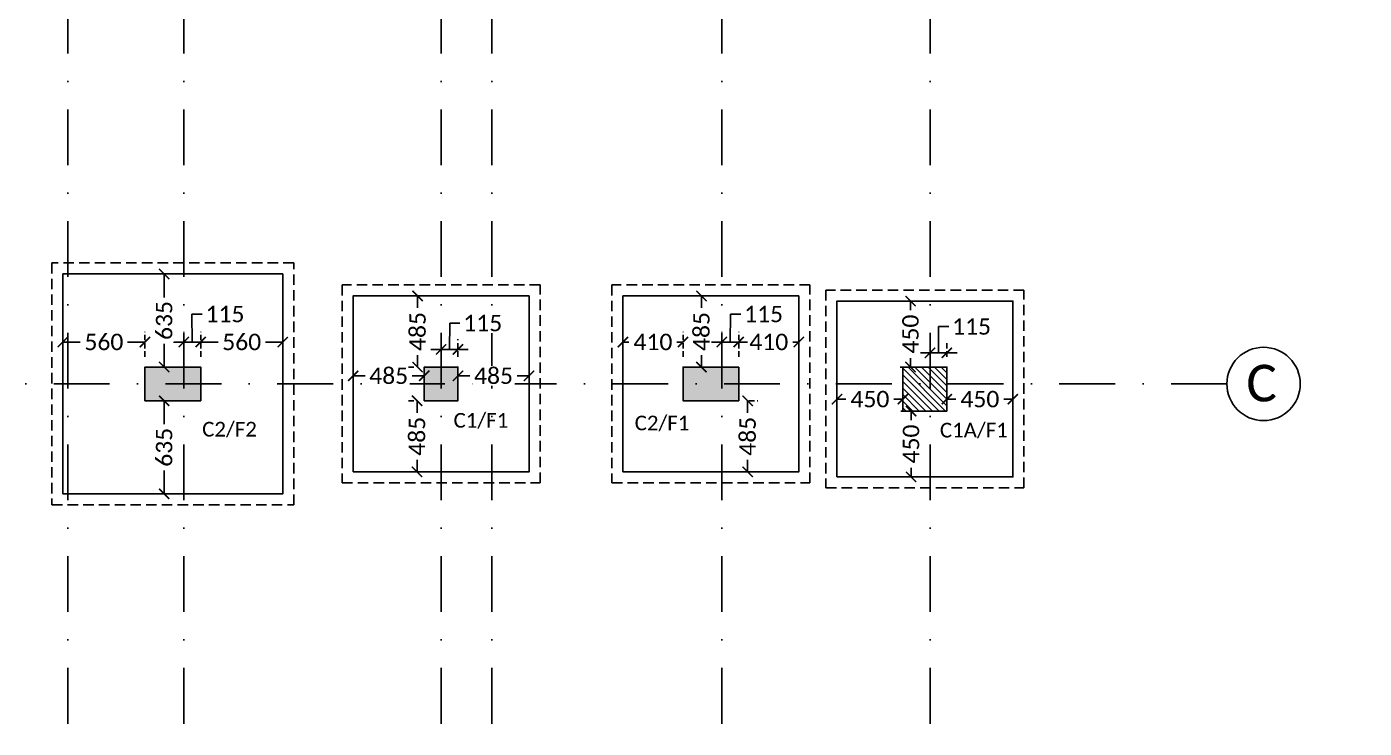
# Model space of a CAD drawing. Header units: millimetres. Extents: x -176651 to 954389, y -469666 to 486614.
# Drawn here: x 827461 to 836584, y 170441 to 175227 of the extents above; entities that cross this region are included whole.
import ezdxf
from ezdxf.xclip import XClip

# ---------------------------------------------------------------- set-up
doc = ezdxf.new("R2010")
doc.units = ezdxf.units.MM
doc.header["$LTSCALE"] = 150
doc.header["$XCLIPFRAME"] = 2
for name, pattern in [('3BHK-W(SB)$0$HIDDEN', [0.375, 0.25, -0.125]), ('DASHDOTX2', [50.8, 25.4, -12.7, 0, -12.7]), ('HIDDEN2', [4.7625, 3.175, -1.5875])]:
    doc.linetypes.add(name, pattern=pattern)
for name, color, linetype in [('ad-Column', 3, 'Continuous'), ('ad-Column Hatch', 125, 'Continuous'), ('ad-Footing line', 2, 'Continuous'), ('ad-Grid', 8, 'DASHDOTX2'), ('ad-PCC line', 8, 'HIDDEN2'), ('ad-RCC', 3, 'Continuous'), ('ad-RCC Hatch', 125, 'Continuous'), ('ad-Road', 2, 'Continuous'), ('ad-Road Hatch', 8, 'Continuous'), ('ad-Text main', 7, 'Continuous')]:
    doc.layers.add(name, color=color, linetype=linetype)
doc.layers.add('ad-Foundation text', color=6, linetype='Continuous', true_color=0xff00ff)
doc.layers.add('ad-Internal Dimensions', color=5, linetype='Continuous', true_color=0x0000ff)
doc.styles.get("Standard").update_dxf_attribs({"font": 'calibril.ttf'})
doc.dimstyles.new('A-75-DIM-INT (Framing)', dxfattribs={"dimscale": 100, "dimtxt": 1.6, "dimasz": 1, "dimexe": 1, "dimexo": 1, "dimgap": 0.5, "dimtad": 0, "dimdec": 0, "dimdsep": 46, "dimtxsty": 'Standard', "dimblk": 'ARCHTICK', "dimcen": 0.025, "dimclrd": 5, "dimclre": 5, "dimclrt": 256, "dimazin": 2, "dimtfac": 1, "dimtdec": 0, "dimtmove": 1, "dimatfit": 0, "dimldrblk": 'ARCHTICK', "dimfxl": 1, "dimtfill": 1, "dimtolj": 1, "dimtzin": 0, "dimarcsym": 0})

# ---------------------------------------------------------------- blocks, each defined once
blk = doc.blocks.new('A$C4fb60e89')
at = {"layer": 'ad-Road Hatch', "ltscale": 5, "transparency": 33554687}
h = blk.add_hatch(dxfattribs=at)
h.set_pattern_fill('AR-HBONE', color=256, scale=15)
h.set_pattern_definition([(45, (-193247.7, -428758.8), (0, 2155.2615), [4572, -1524]), (135, (-192170.1, -427681.1), (2e-13, 2155.2615), [4572, -1524])])
h.paths.add_polyline_path([(175594.5, -250241), (169177.9, -249341.1), (167473.5, -249057.1), (167473.5, -138693.9), (101313.5, -138693.9), (101313.5, -199953.9), (101307.7, -237994.6), (101040.4, -268291), (101007.7, -280967.7), (101066.4, -293683.6), (101242.5, -311127.2), (100909.9, -319343.6), (100949.1, -333937.5), (100668.7, -366959.6), (100727.3, -390982.9), (100668.7, -404585.6), (100538.2, -420418.5), (100466.5, -428758.8), (92426.2, -427265.5), (92163.5, -427209.5), (92163.5, -321453.9), (24803.5, -321453.9), (24803.5, -412960.5), (15653.5, -411028.6), (15653.5, -321452.2), (-19535.1, -321452.2), (-34427.5, -319476.7), (-65207.4, -315394.6), (-171770.1, -301268.1), (-185853.9, -298333.1), (-193247.7, -296831.5), (-193244, -292907.6), (-191913.8, -285219.4), (-191838.8, -284678.8), (-183397.4, -286393.2), (-169722.9, -289242.8), (-53141.2, -304697.5), (-18730.1, -309262.2), (15653.3, -309262.2), (15653.5, 703.4), (24803.5, 1114.6), (24803.5, -129543.9), (92163.5, -129543.9), (92163.5, 15133.3), (101313.5, 17712.8), (101313.5, -129543.9), (167473.5, -129543.9), (167473.5, 35551.6), (175738, 37855), (175848.8, 28595.3), (175835.8, 25947.4), (175777.1, 14040.5), (175855.3, 2315.8), (175659.7, -18036.1), (175731.4, -34038.6), (175718.4, -46839.2), (175672.7, -63402.4), (175816.2, -82071.9), (175542.3, -106356), (175490.2, -124640.8), (175574.9, -145018.8), (175731.4, -168892), (175796.6, -181268.8), (175796.6, -192667.4), (175744.5, -208200.3), (175829.2, -223276.8), (175887.9, -234871.1)])
h.paths.add_polyline_path([(24803.5, -309263.9), (92163.5, -309263.9), (92163.5, -138693.9), (24803.5, -138693.9)], flags=16)
blk = doc.blocks.new("Plot's Boundary")
at = {"layer": 'ad-Road', "ltscale": 5}
blk.add_blockref('A$C4fb60e89', (191838.8, 428758.8), dxfattribs=at)
blk = doc.blocks.new('A$C42b14ea2')
at = {"layer": 'ad-RCC Hatch', "transparency": 33554687}
h = blk.add_hatch(dxfattribs=at)
h.set_pattern_fill('ANSI31', color=256, scale=10)
h.set_pattern_definition([(45, (8643.536, 7380), (-22.45064, 22.45064), [])])
h.paths.add_polyline_path([(0, 0), (300, 0), (300, 300), (0, 300)])
at = {"layer": 'ad-RCC'}
blk.add_lwpolyline([(0, 0), (300, 0), (300, 300), (0, 300)], close=True, dxfattribs=at)
blk = doc.blocks.new('zw$6AA0')
at = {"layer": 'ad-Column Hatch', "transparency": 33554687}
h = blk.add_hatch(color=256, dxfattribs=at)
h.dxf.hatch_style = 1
h.paths.add_polyline_path([(0, -230), (380, -230), (380, 0), (0, 0)])
at = {"layer": 'ad-Column'}
blk.add_lwpolyline([(0, -230), (380, -230), (380, 0), (0, 0)], close=True, dxfattribs=at)
blk = doc.blocks.new('zw$C199')
at = {"layer": 'ad-Column Hatch', "transparency": 33554687}
h = blk.add_hatch(color=256, dxfattribs=at)
h.dxf.hatch_style = 1
h.paths.add_polyline_path([(0, 0), (230, 0), (230, 230), (0, 230)])
at = {"layer": 'ad-Column'}
blk.add_lwpolyline([(0, 0), (230, 0), (230, 230), (0, 230)], close=True, dxfattribs=at)
blk = doc.blocks.new('1215E_Columns')
at = {"xscale": -1, "rotation": 180.0000000000004}
blk.add_blockref('A$C42b14ea2', (11495, 4510), dxfattribs=at)
at = {"layer": 'ad-Column', "xscale": -1, "rotation": 359.9999999999996}
blk.add_blockref('zw$6AA0', (6705, 4510), dxfattribs=at)
at = {"layer": 'ad-Column'}
for name, p, rotation in [('zw$C199', (8230, 4280), 359.9999999999996), ('zw$6AA0', (10375, 4280), 179.9999999999996)]:
    blk.add_blockref(name, p, dxfattribs=dict(at, rotation=rotation))
blk = doc.blocks.new('1215E_Grid')
at = {"layer": 'ad-Grid', "ltscale": 0.1}
for points in [[(9043.6, -4473.6), (9043.6, -4223.6), (8690, -4020), (8690, 14905), (9043.6, 15108.6), (9043.6, 15358.6)], [(5800, -4020), (5800, 14905)], [(6590, -4020), (6590, 14905)], [(8345, -4020), (8345, 14905)], [(10260, -4020), (10260, 14905)], [(11680, -4020), (11680, 14905)], [(13705, 4395), (-1950, 4395)]]:
    blk.add_lwpolyline(points, dxfattribs=at)
at = {"layer": 'ad-Text main', "insert": (13941.5, 4399), "char_height": 250, "width": 227.385, "attachment_point": 5, "bg_fill": 2}
blk.add_mtext('{\\fCalibri|b0|i0|c0|p34;C}', dxfattribs=at)
at = {"layer": 'ad-Grid', "color": 7, "linetype": 'ByBlock'}
blk.add_circle((13955, 4395), 250, dxfattribs=at)
blk = doc.blocks.new('A$C71157536')
at = {"layer": 'ad-Footing line'}
for points in [[(-4610, 3645), (-3110, 3645), (-3110, 5145), (-4610, 5145)], [(-2630, 3795), (-1430, 3795), (-1430, 4995), (-2630, 4995)], [(-790, 3795), (410, 3795), (410, 4995), (-790, 4995)], [(670, 3760), (1870, 3760), (1870, 4960), (670, 4960)]]:
    blk.add_lwpolyline(points, close=True, dxfattribs=at)
at = {"layer": 'ad-PCC line', "ltscale": 0.15}
for points in [[(-4685, 3570), (-3035, 3570), (-3035, 5220), (-4685, 5220)], [(-2705, 3720), (-1355, 3720), (-1355, 5070), (-2705, 5070)], [(-865, 3720), (485, 3720), (485, 5070), (-865, 5070)], [(595, 3685), (1945, 3685), (1945, 5035), (595, 5035)]]:
    blk.add_lwpolyline(points, close=True, dxfattribs=at)
blk = doc.blocks.new('A$Cfb9dcffd')
at = {"layer": 'ad-Foundation text', "char_height": 100, "attachment_point": 5}
for s, insert, width in [('\\pxt5;C1/F1', (-1758.4, 4143.2), 349.312), ('\\pxt5;C2/F2', (-3473.3, 4082.8), 349.312), ('\\pxt5;C2/F1', (-523, 4125.1), 349.312), ('\\pxt5;C1A/F1', (1604, 4076.3), 382.445)]:
    blk.add_mtext(s, dxfattribs=dict(at, insert=insert, width=width))
blk = doc.blocks.new('_ArchTick')
at = {"color": 0, "linetype": 'ByBlock', "const_width": 0.15}
blk.add_lwpolyline([(-0.5, -0.5), (0.5, 0.5)], dxfattribs=at)
blk = doc.blocks.new('*D119')
at = {"layer": 'ad-Internal Dimensions', "lineweight": -2}
for p, q in [((10319.4, -7483.9), (10317.5, -7674.3)), ((10389.4, -7483.9), (10319.4, -7483.9)), ((10260, -7674.3), (10190, -7674.3)), ((10375, -7674.3), (10260, -7674.3)), ((10375, -7674.3), (10445, -7674.3))]:
    blk.add_line(p, q, dxfattribs=at)
at = {"layer": 'ad-Internal Dimensions', "linetype": '3BHK-W(SB)$0$HIDDEN', "lineweight": -2}
for p, q in [((10260, -7775), (10260, -7604.3)), ((10375, -7775), (10375, -7604.3))]:
    blk.add_line(p, q, dxfattribs=at)
at = {"layer": 'Defpoints', "color": 0}
for p in [(10260, -7674.3), (10260, -7845), (10375, -7845)]:
    blk.add_point(p, dxfattribs=at)
at = {"layer": 'ad-Internal Dimensions', "lineweight": -2, "xscale": 70, "yscale": 70, "zscale": 70}
blk.add_blockref('_ArchTick', (10260, -7674.3), dxfattribs=at)
at = {"layer": 'ad-Internal Dimensions', "lineweight": -2, "xscale": 70, "yscale": 70, "zscale": 70, "rotation": 180}
blk.add_blockref('_ArchTick', (10375, -7674.3), dxfattribs=at)
at = {"layer": 'ad-Internal Dimensions', "insert": (10544.6, -7483.9), "char_height": 112, "attachment_point": 5, "bg_fill": 3, "box_fill_scale": 1.1, "bg_fill_color": 257, "bg_fill_transparency": 0}
blk.add_mtext('\\A1;115', dxfattribs=at)
blk = doc.blocks.new('*D120')
at = {"layer": 'ad-Internal Dimensions', "lineweight": -2}
for p, q in [((10121, -7360), (10121, -7441.5)), ((10121, -7845), (10121, -7763.5))]:
    blk.add_line(p, q, dxfattribs=at)
at = {"layer": 'ad-Internal Dimensions', "linetype": '3BHK-W(SB)$0$HIDDEN', "lineweight": -2}
for p, q in [((10130, -7360), (10191, -7360)), ((10130, -7845), (10191, -7845))]:
    blk.add_line(p, q, dxfattribs=at)
at = {"layer": 'Defpoints', "color": 0}
for p in [(10060, -7360), (10121, -7360), (10060, -7845)]:
    blk.add_point(p, dxfattribs=at)
at = {"layer": 'ad-Internal Dimensions', "lineweight": -2, "xscale": 70, "yscale": 70, "zscale": 70}
for p, rotation in [((10121, -7360), 90), ((10121, -7845), 270)]:
    blk.add_blockref('_ArchTick', p, dxfattribs=dict(at, rotation=rotation))
at = {"layer": 'ad-Internal Dimensions', "insert": (10121, -7602.5), "char_height": 112, "attachment_point": 5, "rotation": 90, "bg_fill": 3, "box_fill_scale": 1.1, "bg_fill_color": 257, "bg_fill_transparency": 0}
blk.add_mtext('\\A1;485', dxfattribs=at)
blk = doc.blocks.new('*D121')
at = {"layer": 'ad-Internal Dimensions', "linetype": '3BHK-W(SB)$0$HIDDEN', "lineweight": -2}
for p, q in [((9585, -7775), (9585, -7604.3)), ((9995, -7775), (9995, -7604.3))]:
    blk.add_line(p, q, dxfattribs=at)
at = {"layer": 'ad-Internal Dimensions', "lineweight": -2}
for p, q in [((9585, -7674.3), (9626.6, -7674.3)), ((9995, -7674.3), (9953.4, -7674.3))]:
    blk.add_line(p, q, dxfattribs=at)
at = {"layer": 'Defpoints', "color": 0}
for p in [(9995, -7674.3), (9585, -7845), (9995, -7845)]:
    blk.add_point(p, dxfattribs=at)
at = {"layer": 'ad-Internal Dimensions', "lineweight": -2, "xscale": 70, "yscale": 70, "zscale": 70, "rotation": 180}
blk.add_blockref('_ArchTick', (9585, -7674.3), dxfattribs=at)
at = {"layer": 'ad-Internal Dimensions', "lineweight": -2, "xscale": 70, "yscale": 70, "zscale": 70}
blk.add_blockref('_ArchTick', (9995, -7674.3), dxfattribs=at)
at = {"layer": 'ad-Internal Dimensions', "insert": (9790, -7674.3), "char_height": 112, "attachment_point": 5, "bg_fill": 3, "box_fill_scale": 1.1, "bg_fill_color": 257, "bg_fill_transparency": 0}
blk.add_mtext('\\A1;410', dxfattribs=at)
blk = doc.blocks.new('*D122')
at = {"layer": 'ad-Internal Dimensions', "linetype": '3BHK-W(SB)$0$HIDDEN', "lineweight": -2}
for p, q in [((10375, -7775), (10375, -7604.3)), ((10785, -7775), (10785, -7604.3))]:
    blk.add_line(p, q, dxfattribs=at)
at = {"layer": 'ad-Internal Dimensions', "lineweight": -2}
for p, q in [((10375, -7674.3), (10416.6, -7674.3)), ((10785, -7674.3), (10743.4, -7674.3))]:
    blk.add_line(p, q, dxfattribs=at)
at = {"layer": 'Defpoints', "color": 0}
for p in [(10785, -7674.3), (10375, -7845), (10785, -7845)]:
    blk.add_point(p, dxfattribs=at)
at = {"layer": 'ad-Internal Dimensions', "lineweight": -2, "xscale": 70, "yscale": 70, "zscale": 70, "rotation": 180}
blk.add_blockref('_ArchTick', (10375, -7674.3), dxfattribs=at)
at = {"layer": 'ad-Internal Dimensions', "lineweight": -2, "xscale": 70, "yscale": 70, "zscale": 70}
blk.add_blockref('_ArchTick', (10785, -7674.3), dxfattribs=at)
at = {"layer": 'ad-Internal Dimensions', "insert": (10580, -7674.3), "char_height": 112, "attachment_point": 5, "bg_fill": 3, "box_fill_scale": 1.1, "bg_fill_color": 257, "bg_fill_transparency": 0}
blk.add_mtext('\\A1;410', dxfattribs=at)
blk = doc.blocks.new('*D123')
at = {"layer": 'ad-Internal Dimensions', "lineweight": -2}
for p, q in [((10436, -8075), (10436, -8156.5)), ((10436, -8560), (10436, -8478.5))]:
    blk.add_line(p, q, dxfattribs=at)
at = {"layer": 'ad-Internal Dimensions', "linetype": '3BHK-W(SB)$0$HIDDEN', "lineweight": -2}
for p, q in [((10445, -8075), (10506, -8075)), ((10445, -8560), (10506, -8560))]:
    blk.add_line(p, q, dxfattribs=at)
at = {"layer": 'Defpoints', "color": 0}
for p in [(10375, -8075), (10436, -8075), (10375, -8560)]:
    blk.add_point(p, dxfattribs=at)
at = {"layer": 'ad-Internal Dimensions', "lineweight": -2, "xscale": 70, "yscale": 70, "zscale": 70}
for p, rotation in [((10436, -8075), 90), ((10436, -8560), 270)]:
    blk.add_blockref('_ArchTick', p, dxfattribs=dict(at, rotation=rotation))
at = {"layer": 'ad-Internal Dimensions', "insert": (10436, -8317.5), "char_height": 112, "attachment_point": 5, "rotation": 90, "bg_fill": 3, "box_fill_scale": 1.1, "bg_fill_color": 257, "bg_fill_transparency": 0}
blk.add_mtext('\\A1;485', dxfattribs=at)
blk = doc.blocks.new('*D168')
at = {"layer": 'ad-Internal Dimensions', "lineweight": -2}
for p, q in [((11738.1, -7568.7), (11737.5, -7748.1)), ((11808.1, -7568.7), (11738.1, -7568.7)), ((11680, -7748.1), (11610, -7748.1)), ((11795, -7748.1), (11680, -7748.1)), ((11795, -7748.1), (11865, -7748.1))]:
    blk.add_line(p, q, dxfattribs=at)
at = {"layer": 'ad-Internal Dimensions', "linetype": '3BHK-W(SB)$0$HIDDEN', "lineweight": -2}
for p, q in [((11680, -7775), (11680, -7678.1)), ((11795, -7775), (11795, -7678.1))]:
    blk.add_line(p, q, dxfattribs=at)
at = {"layer": 'Defpoints', "color": 0}
for p in [(11680, -7748.1), (11680, -7845), (11795, -7845)]:
    blk.add_point(p, dxfattribs=at)
at = {"layer": 'ad-Internal Dimensions', "lineweight": -2, "xscale": 70, "yscale": 70, "zscale": 70}
blk.add_blockref('_ArchTick', (11680, -7748.1), dxfattribs=at)
at = {"layer": 'ad-Internal Dimensions', "lineweight": -2, "xscale": 70, "yscale": 70, "zscale": 70, "rotation": 180}
blk.add_blockref('_ArchTick', (11795, -7748.1), dxfattribs=at)
at = {"layer": 'ad-Internal Dimensions', "insert": (11963.2, -7568.7), "char_height": 112, "attachment_point": 5, "bg_fill": 3, "box_fill_scale": 1.1, "bg_fill_color": 257, "bg_fill_transparency": 0}
blk.add_mtext('\\A1;115', dxfattribs=at)
blk = doc.blocks.new('*D169')
at = {"layer": 'ad-Internal Dimensions', "linetype": '3BHK-W(SB)$0$HIDDEN', "lineweight": -2}
for p, q in [((11795, -8091), (11795, -7994.1)), ((12245, -8091), (12245, -7994.1))]:
    blk.add_line(p, q, dxfattribs=at)
at = {"layer": 'ad-Internal Dimensions', "lineweight": -2}
for p, q in [((11795, -8064.1), (11856.6, -8064.1)), ((12245, -8064.1), (12183.4, -8064.1))]:
    blk.add_line(p, q, dxfattribs=at)
at = {"layer": 'Defpoints', "color": 0}
for p in [(12245, -8064.1), (11795, -8161), (12245, -8161)]:
    blk.add_point(p, dxfattribs=at)
at = {"layer": 'ad-Internal Dimensions', "lineweight": -2, "xscale": 70, "yscale": 70, "zscale": 70, "rotation": 180}
blk.add_blockref('_ArchTick', (11795, -8064.1), dxfattribs=at)
at = {"layer": 'ad-Internal Dimensions', "lineweight": -2, "xscale": 70, "yscale": 70, "zscale": 70}
blk.add_blockref('_ArchTick', (12245, -8064.1), dxfattribs=at)
at = {"layer": 'ad-Internal Dimensions', "insert": (12020, -8064.1), "char_height": 112, "attachment_point": 5, "bg_fill": 3, "box_fill_scale": 1.1, "bg_fill_color": 257, "bg_fill_transparency": 0}
blk.add_mtext('\\A1;450', dxfattribs=at)
blk = doc.blocks.new('*D170')
at = {"layer": 'ad-Internal Dimensions', "linetype": '3BHK-W(SB)$0$HIDDEN', "lineweight": -2}
for p, q in [((11045, -8091), (11045, -7994.1)), ((11495, -8091), (11495, -7994.1))]:
    blk.add_line(p, q, dxfattribs=at)
at = {"layer": 'ad-Internal Dimensions', "lineweight": -2}
for p, q in [((11045, -8064.1), (11106.6, -8064.1)), ((11495, -8064.1), (11433.4, -8064.1))]:
    blk.add_line(p, q, dxfattribs=at)
at = {"layer": 'Defpoints', "color": 0}
for p in [(11045, -8064.1), (11045, -8161), (11495, -8161)]:
    blk.add_point(p, dxfattribs=at)
at = {"layer": 'ad-Internal Dimensions', "lineweight": -2, "xscale": 70, "yscale": 70, "zscale": 70, "rotation": 180}
blk.add_blockref('_ArchTick', (11045, -8064.1), dxfattribs=at)
at = {"layer": 'ad-Internal Dimensions', "lineweight": -2, "xscale": 70, "yscale": 70, "zscale": 70}
blk.add_blockref('_ArchTick', (11495, -8064.1), dxfattribs=at)
at = {"layer": 'ad-Internal Dimensions', "insert": (11270, -8064.1), "char_height": 112, "attachment_point": 5, "bg_fill": 3, "box_fill_scale": 1.1, "bg_fill_color": 257, "bg_fill_transparency": 0}
blk.add_mtext('\\A1;450', dxfattribs=at)
blk = doc.blocks.new('*D171')
at = {"layer": 'ad-Internal Dimensions', "linetype": '3BHK-W(SB)$0$HIDDEN', "lineweight": -2}
for p, q in [((11610, -7395), (11477, -7395)), ((11610, -7845), (11477, -7845))]:
    blk.add_line(p, q, dxfattribs=at)
at = {"layer": 'ad-Internal Dimensions', "lineweight": -2}
for p, q in [((11547, -7395), (11547, -7456.6)), ((11547, -7845), (11547, -7783.4))]:
    blk.add_line(p, q, dxfattribs=at)
at = {"layer": 'Defpoints', "color": 0}
for p in [(11547, -7395), (11680, -7395), (11680, -7845)]:
    blk.add_point(p, dxfattribs=at)
at = {"layer": 'ad-Internal Dimensions', "lineweight": -2, "xscale": 70, "yscale": 70, "zscale": 70}
for p, rotation in [((11547, -7395), 90), ((11547, -7845), 270)]:
    blk.add_blockref('_ArchTick', p, dxfattribs=dict(at, rotation=rotation))
at = {"layer": 'ad-Internal Dimensions', "insert": (11547, -7620), "char_height": 112, "attachment_point": 5, "rotation": 90, "bg_fill": 3, "box_fill_scale": 1.1, "bg_fill_color": 257, "bg_fill_transparency": 0}
blk.add_mtext('\\A1;450', dxfattribs=at)
blk = doc.blocks.new('*D172')
at = {"layer": 'ad-Internal Dimensions', "linetype": '3BHK-W(SB)$0$HIDDEN', "lineweight": -2}
for p, q in [((11610, -8145), (11480.7, -8145)), ((11610, -8595), (11480.7, -8595))]:
    blk.add_line(p, q, dxfattribs=at)
at = {"layer": 'ad-Internal Dimensions', "lineweight": -2}
for p, q in [((11550.7, -8145), (11550.7, -8206.6)), ((11550.7, -8595), (11550.7, -8533.4))]:
    blk.add_line(p, q, dxfattribs=at)
at = {"layer": 'Defpoints', "color": 0}
for p in [(11680, -8145), (11550.7, -8595), (11680, -8595)]:
    blk.add_point(p, dxfattribs=at)
at = {"layer": 'ad-Internal Dimensions', "lineweight": -2, "xscale": 70, "yscale": 70, "zscale": 70}
for p, rotation in [((11550.7, -8145), 90), ((11550.7, -8595), 270)]:
    blk.add_blockref('_ArchTick', p, dxfattribs=dict(at, rotation=rotation))
at = {"layer": 'ad-Internal Dimensions', "insert": (11550.7, -8370), "char_height": 112, "attachment_point": 5, "rotation": 90, "bg_fill": 3, "box_fill_scale": 1.1, "bg_fill_color": 257, "bg_fill_transparency": 0}
blk.add_mtext('\\A1;450', dxfattribs=at)
blk = doc.blocks.new('*D194')
at = {"layer": 'ad-Internal Dimensions', "lineweight": -2}
for p, q in [((8403.8, -7545.5), (8402.5, -7724.9)), ((8473.8, -7545.5), (8403.8, -7545.5)), ((8345, -7724.9), (8275, -7724.9)), ((8460, -7724.9), (8345, -7724.9)), ((8460, -7724.9), (8530, -7724.9))]:
    blk.add_line(p, q, dxfattribs=at)
at = {"layer": 'ad-Internal Dimensions', "linetype": '3BHK-W(SB)$0$HIDDEN', "lineweight": -2}
for p, q in [((8345, -7775), (8345, -7654.9)), ((8460, -7775), (8460, -7654.9))]:
    blk.add_line(p, q, dxfattribs=at)
at = {"layer": 'Defpoints', "color": 0}
for p in [(8345, -7724.9), (8345, -7845), (8460, -7845)]:
    blk.add_point(p, dxfattribs=at)
at = {"layer": 'ad-Internal Dimensions', "lineweight": -2, "xscale": 70, "yscale": 70, "zscale": 70}
blk.add_blockref('_ArchTick', (8345, -7724.9), dxfattribs=at)
at = {"layer": 'ad-Internal Dimensions', "lineweight": -2, "xscale": 70, "yscale": 70, "zscale": 70, "rotation": 180}
blk.add_blockref('_ArchTick', (8460, -7724.9), dxfattribs=at)
at = {"layer": 'ad-Internal Dimensions', "insert": (8629, -7545.5), "char_height": 112, "attachment_point": 5, "bg_fill": 3, "box_fill_scale": 1.1, "bg_fill_color": 257, "bg_fill_transparency": 0}
blk.add_mtext('\\A1;115', dxfattribs=at)
blk = doc.blocks.new('*D195')
at = {"layer": 'ad-Internal Dimensions', "linetype": '3BHK-W(SB)$0$HIDDEN', "lineweight": -2}
for p, q in [((8460, -7891.6), (8460, -7834.8)), ((8945, -7891.6), (8945, -7834.8))]:
    blk.add_line(p, q, dxfattribs=at)
at = {"layer": 'ad-Internal Dimensions', "lineweight": -2}
for p, q in [((8460, -7904.8), (8541.5, -7904.8)), ((8945, -7904.8), (8863.5, -7904.8))]:
    blk.add_line(p, q, dxfattribs=at)
at = {"layer": 'Defpoints', "color": 0}
for p in [(8945, -7904.8), (8460, -7961.6), (8945, -7961.6)]:
    blk.add_point(p, dxfattribs=at)
at = {"layer": 'ad-Internal Dimensions', "lineweight": -2, "xscale": 70, "yscale": 70, "zscale": 70, "rotation": 180}
blk.add_blockref('_ArchTick', (8460, -7904.8), dxfattribs=at)
at = {"layer": 'ad-Internal Dimensions', "lineweight": -2, "xscale": 70, "yscale": 70, "zscale": 70}
blk.add_blockref('_ArchTick', (8945, -7904.8), dxfattribs=at)
at = {"layer": 'ad-Internal Dimensions', "insert": (8702.5, -7904.8), "char_height": 112, "attachment_point": 5, "bg_fill": 3, "box_fill_scale": 1.1, "bg_fill_color": 257, "bg_fill_transparency": 0}
blk.add_mtext('\\A1;485', dxfattribs=at)
blk = doc.blocks.new('*D196')
at = {"layer": 'ad-Internal Dimensions', "linetype": '3BHK-W(SB)$0$HIDDEN', "lineweight": -2}
for p, q in [((7745, -7891.6), (7745, -7834.8)), ((8230, -7891.6), (8230, -7834.8))]:
    blk.add_line(p, q, dxfattribs=at)
at = {"layer": 'ad-Internal Dimensions', "lineweight": -2}
for p, q in [((7745, -7904.8), (7826.5, -7904.8)), ((8230, -7904.8), (8148.5, -7904.8))]:
    blk.add_line(p, q, dxfattribs=at)
at = {"layer": 'Defpoints', "color": 0}
for p in [(7745, -7904.8), (7745, -7961.6), (8230, -7961.6)]:
    blk.add_point(p, dxfattribs=at)
at = {"layer": 'ad-Internal Dimensions', "lineweight": -2, "xscale": 70, "yscale": 70, "zscale": 70, "rotation": 180}
blk.add_blockref('_ArchTick', (7745, -7904.8), dxfattribs=at)
at = {"layer": 'ad-Internal Dimensions', "lineweight": -2, "xscale": 70, "yscale": 70, "zscale": 70}
blk.add_blockref('_ArchTick', (8230, -7904.8), dxfattribs=at)
at = {"layer": 'ad-Internal Dimensions', "insert": (7987.5, -7904.8), "char_height": 112, "attachment_point": 5, "bg_fill": 3, "box_fill_scale": 1.1, "bg_fill_color": 257, "bg_fill_transparency": 0}
blk.add_mtext('\\A1;485', dxfattribs=at)
blk = doc.blocks.new('*D197')
at = {"layer": 'ad-Internal Dimensions', "linetype": '3BHK-W(SB)$0$HIDDEN', "lineweight": -2}
for p, q in [((8160, -7360), (8114.5, -7360)), ((8160, -7845), (8114.5, -7845))]:
    blk.add_line(p, q, dxfattribs=at)
at = {"layer": 'ad-Internal Dimensions', "lineweight": -2}
for p, q in [((8184.5, -7360), (8184.5, -7441.5)), ((8184.5, -7845), (8184.5, -7763.5))]:
    blk.add_line(p, q, dxfattribs=at)
at = {"layer": 'Defpoints', "color": 0}
for p in [(8184.5, -7360), (8230, -7360), (8230, -7845)]:
    blk.add_point(p, dxfattribs=at)
at = {"layer": 'ad-Internal Dimensions', "lineweight": -2, "xscale": 70, "yscale": 70, "zscale": 70}
for p, rotation in [((8184.5, -7360), 90), ((8184.5, -7845), 270)]:
    blk.add_blockref('_ArchTick', p, dxfattribs=dict(at, rotation=rotation))
at = {"layer": 'ad-Internal Dimensions', "insert": (8184.5, -7602.5), "char_height": 112, "attachment_point": 5, "rotation": 90, "bg_fill": 3, "box_fill_scale": 1.1, "bg_fill_color": 257, "bg_fill_transparency": 0}
blk.add_mtext('\\A1;485', dxfattribs=at)
blk = doc.blocks.new('*D198')
at = {"layer": 'ad-Internal Dimensions', "linetype": '3BHK-W(SB)$0$HIDDEN', "lineweight": -2}
for p, q in [((8160, -8075), (8110.8, -8075)), ((8160, -8560), (8110.8, -8560))]:
    blk.add_line(p, q, dxfattribs=at)
at = {"layer": 'ad-Internal Dimensions', "lineweight": -2}
for p, q in [((8180.8, -8075), (8180.8, -8156.5)), ((8180.8, -8560), (8180.8, -8478.5))]:
    blk.add_line(p, q, dxfattribs=at)
at = {"layer": 'Defpoints', "color": 0}
for p in [(8230, -8075), (8180.8, -8560), (8230, -8560)]:
    blk.add_point(p, dxfattribs=at)
at = {"layer": 'ad-Internal Dimensions', "lineweight": -2, "xscale": 70, "yscale": 70, "zscale": 70}
for p, rotation in [((8180.8, -8075), 90), ((8180.8, -8560), 270)]:
    blk.add_blockref('_ArchTick', p, dxfattribs=dict(at, rotation=rotation))
at = {"layer": 'ad-Internal Dimensions', "insert": (8180.8, -8317.5), "char_height": 112, "attachment_point": 5, "rotation": 90, "bg_fill": 3, "box_fill_scale": 1.1, "bg_fill_color": 257, "bg_fill_transparency": 0}
blk.add_mtext('\\A1;485', dxfattribs=at)
blk = doc.blocks.new('*D199')
at = {"layer": 'ad-Internal Dimensions', "lineweight": -2}
for p, q in [((6715.7, -7483.9), (6645.7, -7483.9)), ((6645.7, -7483.9), (6647.5, -7674.3)), ((6590, -7674.3), (6520, -7674.3)), ((6705, -7674.3), (6590, -7674.3)), ((6705, -7674.3), (6775, -7674.3))]:
    blk.add_line(p, q, dxfattribs=at)
at = {"layer": 'ad-Internal Dimensions', "linetype": '3BHK-W(SB)$0$HIDDEN', "lineweight": -2}
for p, q in [((6590, -7775), (6590, -7604.3)), ((6705, -7775), (6705, -7604.3))]:
    blk.add_line(p, q, dxfattribs=at)
at = {"layer": 'Defpoints', "color": 0}
for p in [(6590, -7674.3), (6590, -7845), (6705, -7845)]:
    blk.add_point(p, dxfattribs=at)
at = {"layer": 'ad-Internal Dimensions', "lineweight": -2, "xscale": 70, "yscale": 70, "zscale": 70}
blk.add_blockref('_ArchTick', (6590, -7674.3), dxfattribs=at)
at = {"layer": 'ad-Internal Dimensions', "lineweight": -2, "xscale": 70, "yscale": 70, "zscale": 70, "rotation": 180}
blk.add_blockref('_ArchTick', (6705, -7674.3), dxfattribs=at)
at = {"layer": 'ad-Internal Dimensions', "insert": (6870.9, -7483.9), "char_height": 112, "attachment_point": 5, "bg_fill": 3, "box_fill_scale": 1.1, "bg_fill_color": 257, "bg_fill_transparency": 0}
blk.add_mtext('\\A1;115', dxfattribs=at)
blk = doc.blocks.new('*D200')
at = {"layer": 'ad-Internal Dimensions', "lineweight": -2}
for p, q in [((6456, -7210), (6456, -7369.3)), ((6456, -7845), (6456, -7685.7))]:
    blk.add_line(p, q, dxfattribs=at)
at = {"layer": 'ad-Internal Dimensions', "linetype": '3BHK-W(SB)$0$HIDDEN', "lineweight": -2}
for p, q in [((6465, -7210), (6526, -7210)), ((6465, -7845), (6526, -7845))]:
    blk.add_line(p, q, dxfattribs=at)
at = {"layer": 'Defpoints', "color": 0}
for p in [(6395, -7210), (6456, -7210), (6395, -7845)]:
    blk.add_point(p, dxfattribs=at)
at = {"layer": 'ad-Internal Dimensions', "lineweight": -2, "xscale": 70, "yscale": 70, "zscale": 70}
for p, rotation in [((6456, -7210), 90), ((6456, -7845), 270)]:
    blk.add_blockref('_ArchTick', p, dxfattribs=dict(at, rotation=rotation))
at = {"layer": 'ad-Internal Dimensions', "insert": (6456, -7527.5), "char_height": 112, "attachment_point": 5, "rotation": 90, "bg_fill": 3, "box_fill_scale": 1.1, "bg_fill_color": 257, "bg_fill_transparency": 0}
blk.add_mtext('\\A1;635', dxfattribs=at)
blk = doc.blocks.new('*D201')
at = {"layer": 'ad-Internal Dimensions', "linetype": '3BHK-W(SB)$0$HIDDEN', "lineweight": -2}
for p, q in [((5765, -7775), (5765, -7604.3)), ((6325, -7775), (6325, -7604.3))]:
    blk.add_line(p, q, dxfattribs=at)
at = {"layer": 'ad-Internal Dimensions', "lineweight": -2}
for p, q in [((5765, -7674.3), (5883.7, -7674.3)), ((6325, -7674.3), (6206.3, -7674.3))]:
    blk.add_line(p, q, dxfattribs=at)
at = {"layer": 'Defpoints', "color": 0}
for p in [(6325, -7674.3), (5765, -7845), (6325, -7845)]:
    blk.add_point(p, dxfattribs=at)
at = {"layer": 'ad-Internal Dimensions', "lineweight": -2, "xscale": 70, "yscale": 70, "zscale": 70, "rotation": 180}
blk.add_blockref('_ArchTick', (5765, -7674.3), dxfattribs=at)
at = {"layer": 'ad-Internal Dimensions', "lineweight": -2, "xscale": 70, "yscale": 70, "zscale": 70}
blk.add_blockref('_ArchTick', (6325, -7674.3), dxfattribs=at)
at = {"layer": 'ad-Internal Dimensions', "insert": (6045, -7674.3), "char_height": 112, "attachment_point": 5, "bg_fill": 3, "box_fill_scale": 1.1, "bg_fill_color": 257, "bg_fill_transparency": 0}
blk.add_mtext('\\A1;560', dxfattribs=at)
blk = doc.blocks.new('*D202')
at = {"layer": 'ad-Internal Dimensions', "linetype": '3BHK-W(SB)$0$HIDDEN', "lineweight": -2}
for p, q in [((6705, -7775), (6705, -7604.3)), ((7265, -7775), (7265, -7604.3))]:
    blk.add_line(p, q, dxfattribs=at)
at = {"layer": 'ad-Internal Dimensions', "lineweight": -2}
for p, q in [((6705, -7674.3), (6823.7, -7674.3)), ((7265, -7674.3), (7146.3, -7674.3))]:
    blk.add_line(p, q, dxfattribs=at)
at = {"layer": 'Defpoints', "color": 0}
for p in [(7265, -7674.3), (6705, -7845), (7265, -7845)]:
    blk.add_point(p, dxfattribs=at)
at = {"layer": 'ad-Internal Dimensions', "lineweight": -2, "xscale": 70, "yscale": 70, "zscale": 70, "rotation": 180}
blk.add_blockref('_ArchTick', (6705, -7674.3), dxfattribs=at)
at = {"layer": 'ad-Internal Dimensions', "lineweight": -2, "xscale": 70, "yscale": 70, "zscale": 70}
blk.add_blockref('_ArchTick', (7265, -7674.3), dxfattribs=at)
at = {"layer": 'ad-Internal Dimensions', "insert": (6985, -7674.3), "char_height": 112, "attachment_point": 5, "bg_fill": 3, "box_fill_scale": 1.1, "bg_fill_color": 257, "bg_fill_transparency": 0}
blk.add_mtext('\\A1;560', dxfattribs=at)
blk = doc.blocks.new('*D203')
at = {"layer": 'ad-Internal Dimensions', "lineweight": -2}
for p, q in [((6456, -8075), (6456, -8234.3)), ((6456, -8710), (6456, -8550.7))]:
    blk.add_line(p, q, dxfattribs=at)
at = {"layer": 'ad-Internal Dimensions', "linetype": '3BHK-W(SB)$0$HIDDEN', "lineweight": -2}
for p, q in [((6465, -8075), (6526, -8075)), ((6465, -8710), (6526, -8710))]:
    blk.add_line(p, q, dxfattribs=at)
at = {"layer": 'Defpoints', "color": 0}
for p in [(6395, -8075), (6456, -8075), (6395, -8710)]:
    blk.add_point(p, dxfattribs=at)
at = {"layer": 'ad-Internal Dimensions', "lineweight": -2, "xscale": 70, "yscale": 70, "zscale": 70}
for p, rotation in [((6456, -8075), 90), ((6456, -8710), 270)]:
    blk.add_blockref('_ArchTick', p, dxfattribs=dict(at, rotation=rotation))
at = {"layer": 'ad-Internal Dimensions', "insert": (6456, -8392.5), "char_height": 112, "attachment_point": 5, "rotation": 90, "bg_fill": 3, "box_fill_scale": 1.1, "bg_fill_color": 257, "bg_fill_transparency": 0}
blk.add_mtext('\\A1;635', dxfattribs=at)
blk = doc.blocks.new('A$C07ffd91a')
at = {"layer": 'ad-Internal Dimensions'}
for base, p1, p2, override, picture, middle in [((6590, -7674.3), (6705, -7845), (6590, -7845), {"dimscale": 70, "dimclrd": 256, "dimclre": 256, "dimfxl": 10}, '*D199', (6750.7, -7483.9)), ((10260, -7674.3), (10375, -7845), (10260, -7845), {"dimscale": 70, "dimblk": 'ArchTick', "dimclrd": 256, "dimclre": 256, "dimfxl": 10, "dimtfill": 1, "dimtfillclr": 0}, '*D119', (10424.4, -7483.9))]:
    dim = blk.add_linear_dim(base=base, p1=p1, p2=p2, angle=180, dimstyle='A-75-DIM-INT (Framing)', override=override, dxfattribs=at)
    dim.commit()
    dim.dimension.update_dxf_attribs({"geometry": picture, "text_midpoint": middle, "dimtype": 128})
for base, p1, p2, picture, middle in [((8345, -7724.9), (8460, -7845), (8345, -7845), '*D194', (8508.8, -7545.5)), ((11680, -7748.1), (11795, -7845), (11680, -7845), '*D168', (11843.1, -7568.7))]:
    dim = blk.add_linear_dim(base=base, p1=p1, p2=p2, dimstyle='A-75-DIM-INT (Framing)', override={"dimscale": 70, "dimclrd": 256, "dimclre": 256, "dimfxl": 10}, dxfattribs=at)
    dim.commit()
    dim.dimension.update_dxf_attribs({"geometry": picture, "text_midpoint": middle, "dimtype": 128})
for base, p1, p2, picture, middle in [((11045, -8064.1), (11495, -8161), (11045, -8161), '*D170', (11270, -8064.1)), ((12245, -8064.1), (11795, -8161), (12245, -8161), '*D169', (12020, -8064.1))]:
    dim = blk.add_linear_dim(base=base, p1=p1, p2=p2, dimstyle='A-75-DIM-INT (Framing)', override={"dimscale": 70, "dimclrd": 256, "dimclre": 256, "dimfxl": 10}, dxfattribs=at)
    dim.commit()
    dim.dimension.update_dxf_attribs({"geometry": picture, "text_midpoint": middle})
for base, p1, p2, angle, override, picture, middle in [((6456, -8075), (6395, -8710), (6395, -8075), 270, {"dimscale": 70, "dimblk": 'ArchTick', "dimclrd": 256, "dimclre": 256, "dimfxl": 10, "dimtfill": 1, "dimtfillclr": 0}, '*D203', (6456, -8392.5)), ((8180.8, -8560), (8230, -8075), (8230, -8560), 90, {"dimscale": 70, "dimclrd": 256, "dimclre": 256, "dimfxl": 10}, '*D198', (8180.8, -8317.5)), ((10436, -8075), (10375, -8560), (10375, -8075), 270, {"dimscale": 70, "dimblk": 'ArchTick', "dimclrd": 256, "dimclre": 256, "dimfxl": 10, "dimtfill": 1, "dimtfillclr": 0}, '*D123', (10436, -8317.5))]:
    dim = blk.add_linear_dim(base=base, p1=p1, p2=p2, angle=angle, dimstyle='A-75-DIM-INT (Framing)', override=override, dxfattribs=at)
    dim.commit()
    dim.dimension.update_dxf_attribs({"geometry": picture, "text_midpoint": middle})
for base, p1, p2, angle, override, picture, middle in [((6456, -7210), (6395, -7845), (6395, -7210), 270, {"dimscale": 70, "dimblk": 'ArchTick', "dimclrd": 256, "dimclre": 256, "dimfxl": 10, "dimtfill": 1, "dimtfillclr": 0}, '*D200', (6456, -7527.5)), ((10121, -7360), (10060, -7845), (10060, -7360), 270, {"dimscale": 70, "dimblk": 'ArchTick', "dimclrd": 256, "dimclre": 256, "dimfxl": 10, "dimtfill": 1, "dimtfillclr": 0}, '*D120', (10121, -7602.5)), ((11547, -7395), (11680, -7845), (11680, -7395), 90, {"dimscale": 70, "dimclrd": 256, "dimclre": 256, "dimfxl": 10}, '*D171', (11547, -7620)), ((11550.7, -8595), (11680, -8145), (11680, -8595), 90, {"dimscale": 70, "dimclrd": 256, "dimclre": 256, "dimfxl": 10}, '*D172', (11550.7, -8370))]:
    dim = blk.add_linear_dim(base=base, p1=p1, p2=p2, angle=angle, dimstyle='A-75-DIM-INT (Framing)', override=override, dxfattribs=at)
    dim.commit()
    dim.dimension.update_dxf_attribs({"geometry": picture, "text_midpoint": middle})
for base, p1, p2, picture, middle in [((7265, -7674.3), (6705, -7845), (7265, -7845), '*D202', (6985, -7674.3)), ((10785, -7674.3), (10375, -7845), (10785, -7845), '*D122', (10580, -7674.3)), ((7745, -7904.8), (8230, -7961.6), (7745, -7961.6), '*D196', (7987.5, -7904.8)), ((8945, -7904.8), (8460, -7961.6), (8945, -7961.6), '*D195', (8702.5, -7904.8))]:
    dim = blk.add_linear_dim(base=base, p1=p1, p2=p2, dimstyle='A-75-DIM-INT (Framing)', override={"dimscale": 70, "dimclrd": 256, "dimclre": 256, "dimfxl": 10}, dxfattribs=at)
    dim.commit()
    dim.dimension.update_dxf_attribs({"geometry": picture, "text_midpoint": middle})
for base, p1, p2, angle, override, picture, middle in [((8184.5, -7360), (8230, -7845), (8230, -7360), 90, {"dimscale": 70, "dimclrd": 256, "dimclre": 256, "dimfxl": 10}, '*D197', (8184.5, -7602.5)), ((6325, -7674.3), (5765, -7845), (6325, -7845), 180, {"dimscale": 70, "dimblk": 'ArchTick', "dimclrd": 256, "dimclre": 256, "dimfxl": 10, "dimtfill": 1, "dimtfillclr": 0}, '*D201', (6045, -7674.3)), ((9995, -7674.3), (9585, -7845), (9995, -7845), 180, {"dimscale": 70, "dimblk": 'ArchTick', "dimclrd": 256, "dimclre": 256, "dimfxl": 10, "dimtfill": 1, "dimtfillclr": 0}, '*D121', (9790, -7674.3))]:
    dim = blk.add_linear_dim(base=base, p1=p1, p2=p2, angle=angle, dimstyle='A-75-DIM-INT (Framing)', override=override, dxfattribs=at)
    dim.commit()
    dim.dimension.update_dxf_attribs({"geometry": picture, "text_midpoint": middle})

msp = doc.modelspace()

# ---------------------------------------------------------------- block references
ref = msp.add_blockref("Plot's Boundary", (565520, 0))
XClip(ref).set_block_clipping_path([(245322.2775057808, 154244.8999686334), (289002.2775057808, 204914.8999686334)])

# ---------------------------------------------------------------- next in the draw order: block references
msp.add_blockref('1215E_Columns', (821942.3, 168394.9))

# ---------------------------------------------------------------- next in the draw order: block references
msp.add_blockref('1215E_Grid', (821942.3, 168394.9))

# ---------------------------------------------------------------- next in the draw order: block references
msp.add_blockref('A$C71157536', (832317.3, 168394.9))
at = {"layer": 'ad-Foundation text'}
msp.add_blockref('A$Cfb9dcffd', (832317.3, 168394.9), dxfattribs=at)

# ---------------------------------------------------------------- next in the draw order: block references
at = {"layer": 'ad-Internal Dimensions'}
msp.add_blockref('A$C07ffd91a', (821942.3, 180749.9), dxfattribs=at)

doc.saveas('drawing.dxf')
